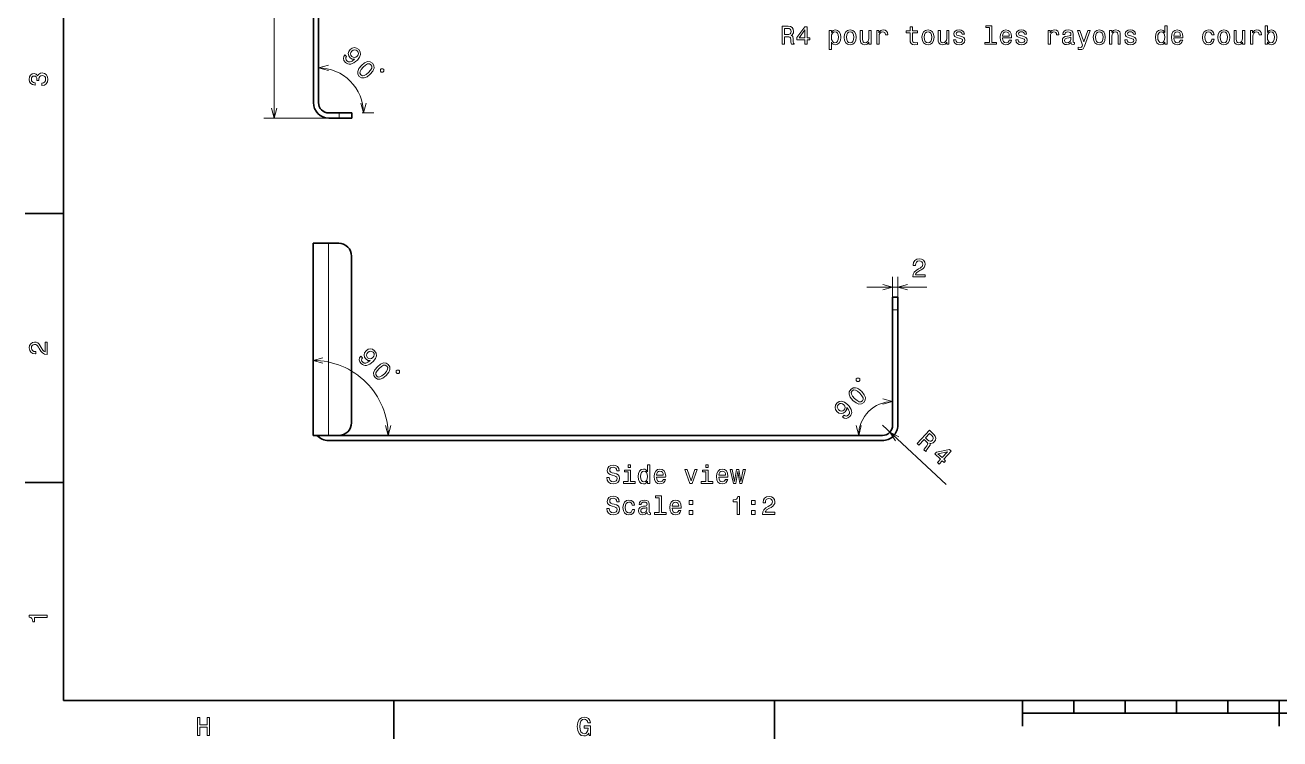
# Model space of a CAD drawing. Extents: x 0 to 594, y 0 to 420.
# Drawn here: x 2.5 to 247.2, y 2.5 to 141.8 of the extents above; entities that cross this region are included whole.
import ezdxf

# ---------------------------------------------------------------- set-up
doc = ezdxf.new("R2010")
doc.units = 0

msp = doc.modelspace()

# ---------------------------------------------------------------- linework, layer by layer
at = {"color": 7, "lineweight": 35}
for p, q in [((10, 410), (10, 10)), ((58.709198, 229.122177), (58.709198, 126.622177)), ((59.709198, 126.622177), (59.709198, 229.122177)), ((58.647415, 99.193344), (58.647415, 61.693348)), ((66.147415, 96.693344), (66.147415, 64.193344)), ((171.647415, 86.193344), (171.647415, 63.693348)), ((172.647415, 63.693348), (172.647415, 86.193344)), ((63.655769, 61.693348), (169.647415, 61.693348)), ((61.647415, 60.693348), (169.647415, 60.693348)), ((10, 10), (584, 10)), ((197, 7.5), (397, 7.5))]:
    msp.add_line(p, q, dxfattribs=at)
at = {"color": 7, "lineweight": 13}
for p, q in [((51.057899, 123.622177), (51.057899, 232.122177)), ((61.647415, 99.193344), (61.647415, 61.693348))]:
    msp.add_line(p, q, dxfattribs=at)
at = {"color": 7, "lineweight": 13, "ltscale": 0.316282}
msp.add_line((61.709198, 123.622177), (49.057899, 123.622177), dxfattribs=at)
at = {"color": 7, "lineweight": 35, "ltscale": 0.05}
for p, q in [((61.709198, 124.622177), (63.709198, 124.622177)), ((63.709198, 123.622177), (61.709198, 123.622177)), ((63.647415, 99.193344), (61.647415, 99.193344)), ((63.647415, 61.693348), (61.647415, 61.693348))]:
    msp.add_line(p, q, dxfattribs=at)
at = {"color": 7, "lineweight": 35, "ltscale": 0.0625}
for p, q in [((63.709198, 124.622177), (66.209198, 124.622177)), ((63.709198, 123.622177), (66.209198, 123.622177)), ((171.647415, 86.193344), (171.647415, 88.693344)), ((172.647415, 86.193344), (172.647415, 88.693344)), ((207, 10), (207, 7.5)), ((217, 10), (217, 7.5)), ((227, 10), (227, 7.5)), ((237, 10), (237, 7.5))]:
    msp.add_line(p, q, dxfattribs=at)
at = {"color": 7, "lineweight": 13, "ltscale": 0.025}
for p, q in [((63.709198, 123.622177), (63.709198, 124.622177)), ((172.647415, 86.193344), (171.647415, 86.193344))]:
    msp.add_line(p, q, dxfattribs=at)
at = {"color": 7, "lineweight": 35, "ltscale": 0.025}
for p, q in [((66.209198, 123.622177), (66.209198, 124.622177)), ((172.647415, 88.693344), (171.647415, 88.693344))]:
    msp.add_line(p, q, dxfattribs=at)
at = {"color": 7, "lineweight": 13, "ltscale": 0.056814}
msp.add_line((68.209198, 124.622177), (70.481766, 124.622177), dxfattribs=at)
at = {"color": 7, "lineweight": 35, "ltscale": 0.1875}
for p, q in [((10, 105), (2.5, 105)), ((10, 52.5), (2.5, 52.5)), ((74.400002, 10), (74.400002, 2.5)), ((148.600006, 10), (148.600006, 2.5))]:
    msp.add_line(p, q, dxfattribs=at)
at = {"color": 7, "lineweight": 35, "ltscale": 0.075}
for p, q in [((58.647415, 99.193344), (61.647415, 99.193344)), ((58.647415, 61.693348), (61.647415, 61.693348))]:
    msp.add_line(p, q, dxfattribs=at)
at = {"color": 7, "lineweight": 13, "ltscale": 0.292215}
msp.add_line((166.647415, 90.630859), (178.336014, 90.630859), dxfattribs=at)
at = {"color": 7, "lineweight": 13, "ltscale": 0.110938}
for p, q in [((171.647415, 88.193344), (171.647415, 92.630859)), ((172.647415, 88.193344), (172.647415, 92.630859))]:
    msp.add_line(p, q, dxfattribs=at)
at = {"color": 7, "lineweight": 13, "ltscale": 0.425}
msp.add_line((169.647415, 63.693348), (182.114334, 52.135841), dxfattribs=at)
at = {"color": 7, "lineweight": 35, "ltscale": 0.125}
for p, q in [((197, 10), (197, 5)), ((247, 10), (247, 5))]:
    msp.add_line(p, q, dxfattribs=at)
at = {"color": 7, "lineweight": 13}
for points in [[(150.10257, 138.015549), (150.571594, 138.015549), (150.571594, 139.49321), (151.05069, 139.49321), (151.403717, 139.478088), (151.625626, 139.407486), (151.746658, 139.241058), (151.797089, 138.943497), (151.822311, 138.489609), (151.85257, 138.192062), (151.913086, 138.015549), (152.442627, 138.015549), (152.442627, 138.111374), (152.32663, 138.252579), (152.286285, 138.514832), (152.250992, 139.079666), (152.165253, 139.49826), (152.049255, 139.629379), (151.867706, 139.725204), (152.069427, 139.851288), (152.210632, 140.027802), (152.301422, 140.249695), (152.33168, 140.516983), (152.261078, 140.940628), (152.059341, 141.258347), (151.726486, 141.449982), (151.272598, 141.515549), (150.10257, 141.515549)], [(151.141479, 141.086868), (151.449112, 141.05661), (151.66597, 140.9608), (151.802139, 140.784286), (151.847534, 140.506897), (151.797089, 140.214401), (151.660934, 140.037888), (151.42894, 139.947098), (151.111221, 139.92189), (150.571594, 139.92189), (150.571594, 141.086868)], [(154.540604, 138.015549), (154.994507, 138.015549), (154.994507, 138.88298), (155.493774, 138.88298), (155.493774, 139.286438), (154.994507, 139.286438), (154.994507, 141.439896), (154.535568, 141.439896), (153.002426, 139.326782), (153.002426, 138.88298), (154.540604, 138.88298)], [(153.426056, 139.286438), (154.540604, 140.854889), (154.540604, 139.286438)], [(159.709915, 140.305176), (159.709915, 140.723755), (159.266113, 140.723755), (159.266113, 136.966553), (159.709915, 136.966553), (159.709915, 138.429092), (159.866257, 138.192062), (160.04277, 138.035721), (160.486572, 137.919724), (160.910202, 138.015549), (161.243057, 138.303009), (161.459915, 138.756897), (161.540604, 139.372177), (161.459915, 139.982407), (161.243057, 140.436295), (160.910202, 140.718719), (160.486572, 140.81958), (160.244507, 140.789322), (160.037735, 140.693497), (159.861221, 140.53212)], [(160.410934, 138.318146), (160.113373, 138.383698), (159.896515, 138.585434), (159.760345, 138.913239), (159.714966, 139.372177), (159.760345, 139.826065), (159.896515, 140.15387), (160.113373, 140.350555), (160.410934, 140.421173), (160.683258, 140.350555), (160.900116, 140.148834), (161.036285, 139.82103), (161.086716, 139.372177), (161.036285, 138.918289), (160.900116, 138.585434), (160.683258, 138.383698)], [(162.196228, 139.367126), (162.276917, 138.751862), (162.508911, 138.297974), (162.87706, 138.015549), (163.371307, 137.919724), (163.860489, 138.015549), (164.228653, 138.292923), (164.460632, 138.746811), (164.546371, 139.367126), (164.460632, 139.982407), (164.228653, 140.441345), (163.860489, 140.718719), (163.371307, 140.81958), (162.87706, 140.718719), (162.508911, 140.436295), (162.276917, 139.982407)], [(162.650116, 139.372177), (162.695511, 139.826065), (162.836716, 140.15387), (163.06366, 140.355606), (163.371307, 140.426208), (163.673889, 140.355606), (163.900848, 140.15892), (164.042053, 139.826065), (164.092484, 139.372177), (164.042053, 138.913239), (163.900848, 138.580383), (163.673889, 138.378662), (163.371307, 138.313095), (163.06366, 138.378662), (162.836716, 138.580383), (162.695511, 138.913239)], [(167.451279, 140.723755), (167.007477, 140.723755), (167.007477, 139.160355), (166.957031, 138.797256), (166.810791, 138.535004), (166.583832, 138.373611), (166.286285, 138.323181), (166.049255, 138.363525), (165.897964, 138.484573), (165.812225, 138.691345), (165.792053, 138.983841), (165.792053, 140.723755), (165.348251, 140.723755), (165.348251, 138.943497), (165.363373, 138.585434), (165.459198, 138.287888), (165.751709, 138.015549), (166.220734, 137.919724), (166.472885, 137.955032), (166.689743, 138.045807), (166.876343, 138.202148), (167.027649, 138.429092), (167.027649, 138.015549), (167.451279, 138.015549)], [(168.565826, 138.015549), (169.009628, 138.015549), (169.009628, 139.563812), (169.055023, 139.937012), (169.191193, 140.204315), (169.413086, 140.365692), (169.710632, 140.421173), (169.932541, 140.385864), (170.098969, 140.285004), (170.199829, 140.113525), (170.235138, 139.881546), (170.68399, 139.881546), (170.623459, 140.290039), (170.457031, 140.58255), (170.179657, 140.759064), (169.801422, 140.81958), (169.54422, 140.779236), (169.322311, 140.678375), (169.125626, 140.506897), (168.969284, 140.274918), (168.969284, 140.723755), (168.565826, 140.723755)], [(175.066544, 140.254745), (175.066544, 138.898117), (175.096802, 138.459351), (175.238022, 138.156754), (175.520432, 137.98024), (175.999542, 137.919724), (176.524048, 137.944946), (176.524048, 138.328232), (176.140747, 138.297974), (175.79277, 138.338318), (175.606171, 138.464401), (175.525482, 138.676208), (175.510345, 138.973755), (175.510345, 140.254745), (176.524048, 140.254745), (176.524048, 140.63298), (175.510345, 140.63298), (175.510345, 141.424774), (175.066544, 141.424774), (175.066544, 140.63298), (174.299973, 140.63298), (174.299973, 140.254745)], [(177.376343, 139.367126), (177.457031, 138.751862), (177.689026, 138.297974), (178.057175, 138.015549), (178.551422, 137.919724), (179.040604, 138.015549), (179.408768, 138.292923), (179.640747, 138.746811), (179.726486, 139.367126), (179.640747, 139.982407), (179.408768, 140.441345), (179.040604, 140.718719), (178.551422, 140.81958), (178.057175, 140.718719), (177.689026, 140.436295), (177.457031, 139.982407)], [(177.830231, 139.372177), (177.875626, 139.826065), (178.01683, 140.15387), (178.243774, 140.355606), (178.551422, 140.426208), (178.854004, 140.355606), (179.080963, 140.15892), (179.222168, 139.826065), (179.272598, 139.372177), (179.222168, 138.913239), (179.080963, 138.580383), (178.854004, 138.378662), (178.551422, 138.313095), (178.243774, 138.378662), (178.01683, 138.580383), (177.875626, 138.913239)], [(182.631378, 140.723755), (182.187592, 140.723755), (182.187592, 139.160355), (182.137146, 138.797256), (181.990906, 138.535004), (181.763947, 138.373611), (181.4664, 138.323181), (181.22937, 138.363525), (181.078079, 138.484573), (180.99234, 138.691345), (180.972168, 138.983841), (180.972168, 140.723755), (180.528366, 140.723755), (180.528366, 138.943497), (180.543488, 138.585434), (180.639313, 138.287888), (180.931824, 138.015549), (181.400833, 137.919724), (181.653, 137.955032), (181.869858, 138.045807), (182.056458, 138.202148), (182.207764, 138.429092), (182.207764, 138.015549), (182.631378, 138.015549)], [(184.905884, 139.594086), (184.477203, 139.694946), (184.159485, 139.810944), (184.053574, 140.047974), (184.083832, 140.214401), (184.189743, 140.335434), (184.361206, 140.411087), (184.608337, 140.441345), (184.845367, 140.411087), (185.031967, 140.320297), (185.153, 140.184143), (185.20343, 140.002579), (185.637146, 140.002579), (185.637146, 140.012665), (185.561493, 140.340469), (185.354736, 140.597687), (185.031967, 140.759064), (184.608337, 140.81958), (184.179657, 140.759064), (183.866974, 140.592636), (183.670288, 140.34552), (183.609772, 140.032837), (183.655167, 139.73024), (183.796371, 139.518433), (184.028351, 139.367126), (184.366257, 139.26123), (184.860489, 139.140182), (185.163086, 139.014114), (185.243774, 138.913239), (185.274033, 138.761948), (185.228653, 138.575348), (185.107605, 138.434143), (184.910919, 138.343353), (184.648682, 138.313095), (184.371307, 138.343353), (184.169571, 138.449265), (184.033401, 138.620743), (183.977936, 138.857773), (183.549255, 138.857773), (183.619858, 138.454315), (183.82663, 138.161804), (184.154449, 137.985291), (184.608337, 137.919724), (185.082397, 137.985291), (185.430374, 138.161804), (185.642197, 138.444229), (185.717834, 138.812378), (185.662369, 139.130096), (185.506027, 139.346954), (185.248825, 139.488174)], [(190.534119, 141.263382), (190.534119, 138.388748), (189.621307, 138.388748), (189.621307, 138.015549), (191.885712, 138.015549), (191.885712, 138.388748), (190.977936, 138.388748), (190.977936, 141.636581), (189.838165, 141.636581), (189.838165, 141.263382)], [(193.075912, 139.241058), (194.85112, 139.241058), (194.856171, 139.44783), (194.775482, 140.027802), (194.553574, 140.461517), (194.200546, 140.723755), (193.731537, 140.81958), (193.272598, 140.718719), (192.919571, 140.436295), (192.692627, 139.977371), (192.611938, 139.372177), (192.687576, 138.751862), (192.91452, 138.297974), (193.262512, 138.015549), (193.7164, 137.919724), (194.109772, 137.985291), (194.432541, 138.156754), (194.669571, 138.429092), (194.80574, 138.792206), (194.366974, 138.792206), (194.276199, 138.590469), (194.145081, 138.439178), (193.771881, 138.318146), (193.484406, 138.373611), (193.267548, 138.550125), (193.126343, 138.837601), (193.075912, 139.225922)], [(193.075912, 139.614258), (193.131378, 139.962234), (193.267548, 140.219437), (193.474319, 140.375778), (193.746658, 140.431259), (194.013947, 140.375778), (194.220718, 140.219437), (194.346802, 139.962234), (194.392181, 139.614258)], [(197.049973, 139.594086), (196.621292, 139.694946), (196.303574, 139.810944), (196.197662, 140.047974), (196.227921, 140.214401), (196.333832, 140.335434), (196.50531, 140.411087), (196.752411, 140.441345), (196.989456, 140.411087), (197.176056, 140.320297), (197.297089, 140.184143), (197.347519, 140.002579), (197.781235, 140.002579), (197.781235, 140.012665), (197.705597, 140.340469), (197.49881, 140.597687), (197.176056, 140.759064), (196.752411, 140.81958), (196.323746, 140.759064), (196.011063, 140.592636), (195.814377, 140.34552), (195.75386, 140.032837), (195.799255, 139.73024), (195.94046, 139.518433), (196.172455, 139.367126), (196.510345, 139.26123), (197.004578, 139.140182), (197.307175, 139.014114), (197.387863, 138.913239), (197.418121, 138.761948), (197.372742, 138.575348), (197.251709, 138.434143), (197.055023, 138.343353), (196.79277, 138.313095), (196.515381, 138.343353), (196.31366, 138.449265), (196.17749, 138.620743), (196.122009, 138.857773), (195.693344, 138.857773), (195.763947, 138.454315), (195.970718, 138.161804), (196.298523, 137.985291), (196.752411, 137.919724), (197.226486, 137.985291), (197.574463, 138.161804), (197.786285, 138.444229), (197.861938, 138.812378), (197.806458, 139.130096), (197.650116, 139.346954), (197.392914, 139.488174)], [(201.962067, 138.015549), (202.405884, 138.015549), (202.405884, 139.563812), (202.451263, 139.937012), (202.587433, 140.204315), (202.809326, 140.365692), (203.106888, 140.421173), (203.328796, 140.385864), (203.495209, 140.285004), (203.596069, 140.113525), (203.631378, 139.881546), (204.080231, 139.881546), (204.019714, 140.290039), (203.853287, 140.58255), (203.575897, 140.759064), (203.197662, 140.81958), (202.94046, 140.779236), (202.718552, 140.678375), (202.521866, 140.506897), (202.36554, 140.274918), (202.36554, 140.723755), (201.962067, 140.723755)], [(206.44046, 138.368576), (206.44046, 138.353439), (206.465668, 138.181976), (206.541321, 138.060944), (206.859039, 137.965118), (207.106171, 138.005463), (207.106171, 138.348404), (207.000259, 138.333267), (206.859039, 138.398834), (206.833832, 138.600571), (206.833832, 140.002579), (206.773315, 140.360657), (206.596802, 140.612808), (206.289154, 140.764114), (205.855438, 140.81958), (205.431808, 140.759064), (205.119141, 140.587601), (204.922455, 140.320297), (204.856888, 139.967285), (204.856888, 139.937012), (205.255295, 139.937012), (205.290604, 140.148834), (205.40155, 140.300125), (205.583115, 140.390915), (205.840317, 140.426208), (206.087433, 140.401001), (206.263947, 140.325348), (206.369858, 140.194229), (206.405151, 140.012665), (206.384979, 139.800858), (206.304291, 139.694946), (206.10257, 139.644516), (205.724319, 139.604172), (205.290604, 139.513382), (204.982971, 139.352005), (204.801407, 139.099838), (204.745941, 138.726639), (204.796371, 138.393784), (204.952698, 138.146667), (205.204865, 137.990326), (205.552856, 137.93486), (206.021866, 138.040771)], [(209.688293, 140.723755), (208.911636, 138.494659), (208.150116, 140.723755), (207.665955, 140.723755), (208.694778, 137.864258), (208.604004, 137.612091), (208.462799, 137.440628), (208.225769, 137.385147), (207.817261, 137.435577), (207.817261, 137.006897), (208.245941, 136.966553), (208.553574, 137.006897), (208.770432, 137.13298), (208.926773, 137.349838), (209.062927, 137.667572), (210.162354, 140.723755)], [(210.772583, 139.367126), (210.853271, 138.751862), (211.085266, 138.297974), (211.45343, 138.015549), (211.947662, 137.919724), (212.436859, 138.015549), (212.805008, 138.292923), (213.037003, 138.746811), (213.122742, 139.367126), (213.037003, 139.982407), (212.805008, 140.441345), (212.436859, 140.718719), (211.947662, 140.81958), (211.45343, 140.718719), (211.085266, 140.436295), (210.853271, 139.982407)], [(211.226471, 139.372177), (211.271866, 139.826065), (211.413086, 140.15387), (211.640015, 140.355606), (211.947662, 140.426208), (212.250259, 140.355606), (212.477203, 140.15892), (212.618408, 139.826065), (212.668839, 139.372177), (212.618408, 138.913239), (212.477203, 138.580383), (212.250259, 138.378662), (211.947662, 138.313095), (211.640015, 138.378662), (211.413086, 138.580383), (211.271866, 138.913239)], [(213.939728, 138.015549), (214.383545, 138.015549), (214.383545, 139.578949), (214.428925, 139.937012), (214.57518, 140.199265), (214.802124, 140.360657), (215.104721, 140.421173), (215.346802, 140.370743), (215.498093, 140.234573), (215.57373, 140.007629), (215.598953, 139.705032), (215.598953, 138.015549), (216.042755, 138.015549), (216.042755, 139.795807), (216.022583, 140.15387), (215.931808, 140.451431), (215.634262, 140.723755), (215.170288, 140.81958), (214.913086, 140.784286), (214.696228, 140.688461), (214.509613, 140.527069), (214.363373, 140.310211), (214.363373, 140.723755), (213.939728, 140.723755)], [(218.302124, 139.594086), (217.873444, 139.694946), (217.555725, 139.810944), (217.449829, 140.047974), (217.480072, 140.214401), (217.585999, 140.335434), (217.757446, 140.411087), (218.004578, 140.441345), (218.241608, 140.411087), (218.428207, 140.320297), (218.549255, 140.184143), (218.59967, 140.002579), (219.033386, 140.002579), (219.033386, 140.012665), (218.957748, 140.340469), (218.750977, 140.597687), (218.428207, 140.759064), (218.004578, 140.81958), (217.575897, 140.759064), (217.263214, 140.592636), (217.066528, 140.34552), (217.006012, 140.032837), (217.051407, 139.73024), (217.192627, 139.518433), (217.424606, 139.367126), (217.762497, 139.26123), (218.256744, 139.140182), (218.559326, 139.014114), (218.640015, 138.913239), (218.670288, 138.761948), (218.624893, 138.575348), (218.503845, 138.434143), (218.307159, 138.343353), (218.044922, 138.313095), (217.767548, 138.343353), (217.565811, 138.449265), (217.429657, 138.620743), (217.374176, 138.857773), (216.945496, 138.857773), (217.016113, 138.454315), (217.22287, 138.161804), (217.55069, 137.985291), (218.004578, 137.919724), (218.478638, 137.985291), (218.82663, 138.161804), (219.038437, 138.444229), (219.114075, 138.812378), (219.058609, 139.130096), (218.902267, 139.346954), (218.645065, 139.488174)], [(224.712067, 138.434143), (224.712067, 138.015549), (225.155884, 138.015549), (225.155884, 141.636581), (224.717117, 141.636581), (224.717117, 140.310211), (224.379211, 140.693497), (224.172455, 140.784286), (223.935425, 140.81958), (223.506744, 140.718719), (223.173889, 140.436295), (222.957031, 139.982407), (222.881378, 139.372177), (222.957031, 138.761948), (223.173889, 138.303009), (223.506744, 138.015549), (223.935425, 137.919724), (224.172455, 137.955032), (224.384262, 138.045807)], [(224.011063, 140.421173), (224.303574, 140.350555), (224.525482, 140.15387), (224.656601, 139.826065), (224.707031, 139.372177), (224.656601, 138.913239), (224.525482, 138.585434), (224.303574, 138.383698), (224.011063, 138.318146), (223.733688, 138.383698), (223.521881, 138.585434), (223.380661, 138.918289), (223.335266, 139.372177), (223.380661, 139.82103), (223.521881, 140.148834), (223.733688, 140.350555)], [(226.472168, 139.241058), (228.247375, 139.241058), (228.252426, 139.44783), (228.171722, 140.027802), (227.949829, 140.461517), (227.596802, 140.723755), (227.127777, 140.81958), (226.668854, 140.718719), (226.315826, 140.436295), (226.088867, 139.977371), (226.008179, 139.372177), (226.083832, 138.751862), (226.310791, 138.297974), (226.658752, 138.015549), (227.112656, 137.919724), (227.506027, 137.985291), (227.828796, 138.156754), (228.065826, 138.429092), (228.201996, 138.792206), (227.763229, 138.792206), (227.672455, 138.590469), (227.541321, 138.439178), (227.168121, 138.318146), (226.880676, 138.373611), (226.663803, 138.550125), (226.522598, 138.837601), (226.472168, 139.225922)], [(226.472168, 139.614258), (226.527649, 139.962234), (226.663803, 140.219437), (226.870575, 140.375778), (227.142914, 140.431259), (227.410202, 140.375778), (227.616974, 140.219437), (227.743057, 139.962234), (227.788452, 139.614258)], [(233.880676, 139.826065), (234.319427, 139.826065), (234.228653, 140.229523), (234.011795, 140.547256), (233.673889, 140.743942), (233.235138, 140.81958), (232.750977, 140.718719), (232.382843, 140.436295), (232.150848, 139.977371), (232.07016, 139.362091), (232.145798, 138.751862), (232.372742, 138.297974), (232.730804, 138.015549), (233.220001, 137.919724), (233.653717, 137.995377), (233.991623, 138.207184), (234.223602, 138.540039), (234.324478, 138.983841), (233.900848, 138.983841), (233.825195, 138.701431), (233.68399, 138.489609), (233.482254, 138.35849), (233.235138, 138.318146), (232.92749, 138.383698), (232.705597, 138.585434), (232.569427, 138.913239), (232.524048, 139.377228), (232.569427, 139.831116), (232.710632, 140.15892), (232.937592, 140.360657), (233.235138, 140.431259), (233.497375, 140.385864), (233.694061, 140.269867), (233.825195, 140.078232)], [(235.060791, 139.367126), (235.141479, 138.751862), (235.373474, 138.297974), (235.741623, 138.015549), (236.23587, 137.919724), (236.725052, 138.015549), (237.093201, 138.292923), (237.325195, 138.746811), (237.410934, 139.367126), (237.325195, 139.982407), (237.093201, 140.441345), (236.725052, 140.718719), (236.23587, 140.81958), (235.741623, 140.718719), (235.373474, 140.436295), (235.141479, 139.982407)], [(235.514679, 139.372177), (235.560059, 139.826065), (235.701279, 140.15387), (235.928223, 140.355606), (236.23587, 140.426208), (236.538452, 140.355606), (236.765411, 140.15892), (236.906616, 139.826065), (236.957047, 139.372177), (236.906616, 138.913239), (236.765411, 138.580383), (236.538452, 138.378662), (236.23587, 138.313095), (235.928223, 138.378662), (235.701279, 138.580383), (235.560059, 138.913239)], [(240.315826, 140.723755), (239.87204, 140.723755), (239.87204, 139.160355), (239.821594, 138.797256), (239.675354, 138.535004), (239.448395, 138.373611), (239.150848, 138.323181), (238.913818, 138.363525), (238.762512, 138.484573), (238.676788, 138.691345), (238.656616, 138.983841), (238.656616, 140.723755), (238.212799, 140.723755), (238.212799, 138.943497), (238.227936, 138.585434), (238.323761, 138.287888), (238.616272, 138.015549), (239.085297, 137.919724), (239.337448, 137.955032), (239.554306, 138.045807), (239.740906, 138.202148), (239.892212, 138.429092), (239.892212, 138.015549), (240.315826, 138.015549)], [(241.430389, 138.015549), (241.874207, 138.015549), (241.874207, 139.563812), (241.919586, 139.937012), (242.055756, 140.204315), (242.277649, 140.365692), (242.575195, 140.421173), (242.797104, 140.385864), (242.963531, 140.285004), (243.064392, 140.113525), (243.099701, 139.881546), (243.548553, 139.881546), (243.488037, 140.290039), (243.321594, 140.58255), (243.04422, 140.759064), (242.665985, 140.81958), (242.408783, 140.779236), (242.186874, 140.678375), (241.990189, 140.506897), (241.833847, 140.274918), (241.833847, 140.723755), (241.430389, 140.723755)], [(244.718582, 138.434143), (245.046387, 138.045807), (245.495239, 137.919724), (245.918869, 138.015549), (246.256775, 138.303009), (246.468582, 138.761948), (246.549271, 139.372177), (246.468582, 139.982407), (246.251709, 140.436295), (245.918869, 140.718719), (245.495239, 140.81958), (245.051422, 140.688461), (244.869873, 140.527069), (244.718582, 140.310211), (244.718582, 141.636581), (244.27478, 141.636581), (244.27478, 138.015549), (244.718582, 138.015549)], [(246.095383, 139.372177), (246.044952, 138.918289), (245.908783, 138.585434), (245.691925, 138.383698), (245.419586, 138.318146), (245.12204, 138.383698), (244.905182, 138.585434), (244.769012, 138.913239), (244.723633, 139.372177), (244.769012, 139.826065), (244.905182, 140.15387), (245.12204, 140.350555), (245.419586, 140.421173), (245.691925, 140.350555), (245.908783, 140.148834), (246.044952, 139.82103)], [(64.855728, 135.937103), (64.627495, 135.601898), (64.563309, 135.231018), (64.670288, 134.853012), (64.941315, 134.482132), (65.176674, 134.296692), (65.429871, 134.171875), (65.70089, 134.121948), (65.993317, 134.143356), (66.296432, 134.232513), (66.617378, 134.396545), (66.941895, 134.628357), (67.280678, 134.931458), (67.72287, 135.494904), (67.915443, 136.036957), (67.858383, 136.536209), (67.555267, 136.996246), (67.141602, 137.281525), (66.706535, 137.374237), (66.271469, 137.281525), (65.882767, 137.006927), (65.597473, 136.607529), (65.504761, 136.179596), (65.590347, 135.76593), (65.854233, 135.39505), (66.257202, 135.127594), (66.717232, 135.081238), (66.264336, 134.742462), (65.8685, 134.57486), (65.526154, 134.581985), (65.233734, 134.767426), (65.073257, 134.977814), (65.016205, 135.191788), (65.051865, 135.405762), (65.183807, 135.609024)], [(206.39003, 138.963669), (206.329498, 138.701431), (206.168121, 138.499695), (205.926056, 138.368576), (205.628494, 138.323181), (205.436859, 138.348404), (205.30069, 138.429092), (205.214951, 138.570297), (205.189743, 138.766983), (205.209915, 138.943497), (205.290604, 139.06958), (205.613373, 139.2108), (206.021866, 139.271317), (206.39003, 139.392349)], [(66.232239, 136.664581), (66.488998, 136.850037), (66.763588, 136.924911), (67.031052, 136.878555), (67.273544, 136.714508), (67.444717, 136.46489), (67.494644, 136.193863), (67.423317, 135.922852), (67.241447, 135.662506), (66.977554, 135.477081), (66.710098, 135.409332), (66.442642, 135.46994), (66.189445, 135.651825), (66.028976, 135.883606), (65.97905, 136.140381), (66.043236, 136.404266)], [(68.08947, 133.89444), (67.583084, 133.281067), (67.351288, 132.71405), (67.376251, 132.204102), (67.668671, 131.754776), (68.114433, 131.465927), (68.624382, 131.440964), (69.187828, 131.676331), (69.804764, 132.179138), (70.304016, 132.792511), (70.457359, 133.08136), (70.542946, 133.359528), (70.517982, 133.869476), (70.232697, 134.318817), (69.7798, 134.607666), (69.266281, 134.629059), (68.699272, 134.397263)], [(5.73379, 129.979111), (5.769093, 129.979111), (6.253242, 130.059799), (6.616354, 130.296829), (6.848343, 130.670029), (6.934078, 131.164276), (6.848343, 131.688766), (6.626441, 132.082138), (6.273415, 132.334305), (5.819525, 132.425079), (5.521974, 132.384735), (5.279899, 132.273788), (5.0933, 132.092224), (4.957133, 131.850143), (4.684798, 132.177963), (4.251081, 132.293961), (3.857709, 132.218307), (3.560158, 132.00145), (3.373559, 131.648422), (3.307997, 131.164276), (3.388689, 130.710388), (3.610591, 130.362396), (3.963617, 130.135452), (4.432637, 130.059799), (4.46794, 130.059799), (4.46794, 130.508652), (4.145173, 130.548996), (3.913184, 130.680115), (3.771974, 130.891937), (3.721542, 131.189484), (3.761888, 131.451736), (3.867795, 131.643372), (4.039265, 131.759369), (4.271254, 131.804764), (4.518372, 131.759369), (4.684798, 131.638336), (4.785663, 131.426514), (4.815922, 131.139053), (4.810879, 130.942368), (5.209294, 130.942368), (5.199208, 131.189484), (5.244596, 131.507217), (5.365634, 131.744247), (5.56232, 131.885452), (5.819525, 131.935883), (6.112032, 131.880417), (6.328891, 131.734161), (6.465058, 131.502167), (6.510447, 131.194534), (6.460014, 130.876801), (6.308718, 130.644821), (6.066643, 130.498566), (5.73379, 130.443085)], [(68.431816, 133.552094), (68.891846, 133.955063), (69.291245, 134.176163), (69.633591, 134.197556), (69.936707, 134.022827), (70.10788, 133.723267), (70.086487, 133.38092), (69.865387, 132.981522), (69.462418, 132.521484), (68.998825, 132.11496), (68.599419, 131.89386), (68.25708, 131.872467), (67.96109, 132.047211), (67.782784, 132.346756), (67.804184, 132.689087), (68.025276, 133.088501)], [(71.783234, 132.732605), (71.948227, 132.567627), (72.278206, 132.567627), (72.443199, 132.732605), (72.443199, 133.062592), (72.278206, 133.227585), (71.948227, 133.227585), (71.783234, 133.062592)], [(175.587448, 92.630859), (177.993073, 92.630859), (177.993073, 93.064583), (176.091766, 93.064583), (176.197678, 93.301613), (176.379242, 93.498299), (176.939041, 93.856369), (177.236588, 94.00766), (177.569443, 94.224518), (177.806473, 94.476685), (177.942642, 94.774231), (177.993073, 95.112137), (177.907333, 95.535767), (177.670303, 95.868614), (177.30719, 96.080429), (176.838165, 96.156082), (176.354019, 96.070343), (175.98587, 95.833313), (175.74884, 95.45507), (175.668137, 94.955795), (175.668137, 94.885185), (176.127075, 94.885185), (176.127075, 94.925537), (176.17247, 95.268471), (176.308624, 95.52063), (176.525482, 95.682014), (176.812958, 95.737488), (177.105469, 95.687057), (177.322327, 95.560974), (177.463531, 95.364288), (177.513962, 95.117172), (177.478653, 94.885185), (177.382843, 94.688499), (177.221451, 94.517029), (176.999557, 94.365738), (176.701996, 94.204346), (176.207764, 93.89167), (175.859787, 93.558823), (175.653015, 93.155357), (175.587448, 92.645996)], [(6.833213, 77.519447), (6.833213, 79.925072), (6.399496, 79.925072), (6.399496, 78.023773), (6.162464, 78.129684), (5.965778, 78.311241), (5.607709, 78.871033), (5.456412, 79.168587), (5.239553, 79.501442), (4.987392, 79.738472), (4.689842, 79.874641), (4.351945, 79.925072), (3.928314, 79.839333), (3.595461, 79.602303), (3.383646, 79.239189), (3.307997, 78.770172), (3.393732, 78.286018), (3.630764, 77.91787), (4.009006, 77.680832), (4.508286, 77.600143), (4.578891, 77.600143), (4.578891, 78.059074), (4.538545, 78.059074), (4.195605, 78.104462), (3.943444, 78.240631), (3.782061, 78.457489), (3.726585, 78.744957), (3.777017, 79.03746), (3.903098, 79.254318), (4.099784, 79.395531), (4.346902, 79.445961), (4.578891, 79.41066), (4.775577, 79.314842), (4.947046, 79.153458), (5.098343, 78.931557), (5.259727, 78.634003), (5.572406, 78.139771), (5.90526, 77.791786), (6.308718, 77.585014), (6.818084, 77.519447)], [(67.945129, 77.159462), (67.716896, 76.824249), (67.65271, 76.453377), (67.759689, 76.075371), (68.030716, 75.704498), (68.266075, 75.519058), (68.519272, 75.394241), (68.790291, 75.344322), (69.082718, 75.365715), (69.385834, 75.454865), (69.706779, 75.618912), (70.031296, 75.850708), (70.370079, 76.153824), (70.812271, 76.71727), (71.004845, 77.259315), (70.947784, 77.758568), (70.644669, 78.218597), (70.231003, 78.503883), (69.795937, 78.596603), (69.36087, 78.503883), (68.972168, 78.229294), (68.686874, 77.829895), (68.594162, 77.401962), (68.679749, 76.988289), (68.943634, 76.617416), (69.346603, 76.34996), (69.806633, 76.303604), (69.353737, 75.964821), (68.957901, 75.797211), (68.615555, 75.804344), (68.323135, 75.989784), (68.162659, 76.20018), (68.105606, 76.414146), (68.141266, 76.628113), (68.273209, 76.831383)], [(69.32164, 77.886948), (69.5784, 78.072388), (69.852989, 78.147278), (70.120453, 78.100914), (70.362946, 77.936874), (70.534119, 77.687248), (70.584045, 77.416222), (70.512718, 77.145203), (70.330849, 76.884872), (70.066956, 76.69944), (69.7995, 76.631683), (69.532043, 76.692307), (69.278847, 76.874176), (69.118378, 77.105972), (69.068451, 77.362732), (69.132637, 77.626625)], [(71.178871, 75.116798), (70.672485, 74.503433), (70.440689, 73.936424), (70.465652, 73.426468), (70.758072, 72.977142), (71.203835, 72.688286), (71.713783, 72.663322), (72.277229, 72.898689), (72.894165, 73.401505), (73.393417, 74.014877), (73.546761, 74.303734), (73.632347, 74.581886), (73.607384, 75.091843), (73.322098, 75.541168), (72.869202, 75.830025), (72.355682, 75.851418), (71.788673, 75.619621)], [(71.521217, 74.77446), (71.981247, 75.177429), (72.380646, 75.398521), (72.722992, 75.419922), (73.026108, 75.245178), (73.197281, 74.945633), (73.175888, 74.603287), (72.954788, 74.20388), (72.551819, 73.743851), (72.088226, 73.337318), (71.68882, 73.116219), (71.346481, 73.094826), (71.050491, 73.269562), (70.872185, 73.569115), (70.893585, 73.911461), (71.114677, 74.31086)], [(74.872643, 73.954964), (75.037636, 73.789978), (75.367615, 73.789978), (75.532608, 73.954964), (75.532608, 74.28495), (75.367615, 74.449944), (75.037636, 74.449944), (74.872643, 74.28495)], [(163.898636, 68.550133), (164.512009, 68.043747), (165.07901, 67.811951), (165.588959, 67.836914), (166.0383, 68.129333), (166.327148, 68.575096), (166.352112, 69.085045), (166.116745, 69.648491), (165.613922, 70.265427), (165.000565, 70.764679), (164.7117, 70.918022), (164.433548, 71.003609), (163.923599, 70.978645), (163.474274, 70.693359), (163.18541, 70.240463), (163.164017, 69.726944), (163.395813, 69.159935)], [(165.060471, 72.243896), (165.225464, 72.40889), (165.225464, 72.738869), (165.060471, 72.903862), (164.730484, 72.903862), (164.565491, 72.738869), (164.565491, 72.40889), (164.730484, 72.243896)], [(164.240982, 68.892479), (163.838013, 69.352501), (163.616913, 69.751907), (163.59552, 70.094254), (163.770248, 70.397369), (164.069809, 70.568542), (164.412155, 70.54715), (164.811554, 70.32605), (165.271576, 69.92308), (165.678116, 69.459488), (165.899216, 69.060081), (165.920609, 68.717735), (165.745865, 68.421753), (165.44632, 68.243446), (165.103973, 68.264839), (164.704575, 68.485939)], [(161.855972, 65.316391), (162.191177, 65.088158), (162.562057, 65.023972), (162.940063, 65.130951), (163.310944, 65.401978), (163.496368, 65.637337), (163.621185, 65.890533), (163.671112, 66.16156), (163.649719, 66.453979), (163.560562, 66.757095), (163.39653, 67.078041), (163.164734, 67.402557), (162.861603, 67.741341), (162.298172, 68.183533), (161.756119, 68.376106), (161.256866, 68.319046), (160.796844, 68.01593), (160.511551, 67.602264), (160.418823, 67.167198), (160.511551, 66.732132), (160.786133, 66.34343), (161.185547, 66.058136), (161.61348, 65.965424), (162.027145, 66.05101), (162.39801, 66.314896), (162.665482, 66.717865), (162.711838, 67.177895), (163.050613, 66.724998), (163.218216, 66.329163), (163.21109, 65.986816), (163.02565, 65.694397), (162.815247, 65.53392), (162.601288, 65.476868), (162.387314, 65.512527), (162.184052, 65.64447)], [(161.128479, 66.692902), (160.943054, 66.949661), (160.868164, 67.224251), (160.91452, 67.491714), (161.078552, 67.734207), (161.328186, 67.90538), (161.599213, 67.955307), (161.870239, 67.88398), (162.130554, 67.70211), (162.315994, 67.438217), (162.383759, 67.170761), (162.323135, 66.903305), (162.141251, 66.650116), (161.909454, 66.489639), (161.652695, 66.439713), (161.388809, 66.503899)], [(176.429031, 60.133636), (176.772995, 59.81477), (177.777588, 60.898415), (178.128937, 60.572689), (178.377548, 60.32159), (178.492279, 60.11895), (178.467896, 59.914616), (178.302582, 59.662121), (178.012497, 59.312119), (177.832397, 59.073338), (177.756775, 58.902748), (178.145111, 58.54274), (178.210251, 58.61301), (178.221191, 58.795425), (178.369904, 59.015171), (178.728012, 59.4534), (178.949722, 59.818657), (178.953796, 59.993675), (178.885803, 60.187378), (179.119461, 60.142693), (179.343018, 60.176136), (179.560455, 60.277149), (179.764359, 60.452595), (180.000595, 60.811268), (180.068665, 61.181416), (179.954849, 61.548244), (179.666565, 61.904903), (178.808517, 62.700352)], [(179.278961, 61.679684), (179.483994, 61.448345), (179.577881, 61.23064), (179.557739, 61.008621), (179.402451, 60.774349), (179.166611, 60.594128), (178.946747, 60.557255), (178.714905, 60.648403), (178.464752, 60.845913), (178.069031, 61.21278), (178.861038, 62.06712)], [(180.417007, 56.436565), (180.749878, 56.127987), (181.3396, 56.764118), (181.70575, 56.424679), (181.980042, 56.720554), (181.613892, 57.059994), (183.077927, 58.639229), (182.741379, 58.951233), (180.180435, 58.443897), (179.878723, 58.118435), (181.006744, 57.072697)], [(180.463684, 58.126305), (182.347351, 58.518787), (181.281036, 57.368572)], [(116.368599, 53.491619), (115.90966, 53.491619), (116.010529, 52.957035), (116.262688, 52.563663), (116.651016, 52.326633), (117.175514, 52.240898), (117.694969, 52.32159), (118.083298, 52.543491), (118.330414, 52.891476), (118.421188, 53.350407), (118.345543, 53.763954), (118.133728, 54.031242), (117.790787, 54.207756), (117.331856, 54.338882), (116.938484, 54.434704), (116.681274, 54.545654), (116.535027, 54.707035), (116.489632, 54.959198), (116.535027, 55.186142), (116.666145, 55.357613), (116.867874, 55.473606), (117.145256, 55.513954), (117.427673, 55.46352), (117.649574, 55.327354), (117.79583, 55.100407), (117.866432, 54.79277), (118.325371, 54.79277), (118.325371, 54.802856), (118.244675, 55.27692), (118.007645, 55.629948), (117.634445, 55.851849), (117.130127, 55.927498), (116.676231, 55.851849), (116.323204, 55.640034), (116.09626, 55.312225), (116.015572, 54.888592), (116.081131, 54.510349), (116.272774, 54.253147), (116.575371, 54.081676), (116.988914, 53.950554), (117.397415, 53.834557), (117.705055, 53.723606), (117.891655, 53.562225), (117.957214, 53.299976), (117.896698, 53.032684), (117.740356, 52.830956), (117.503326, 52.704876), (117.195686, 52.664528), (116.852745, 52.720005), (116.5905, 52.88139), (116.424072, 53.143635)], [(120.51413, 52.709919), (120.51413, 54.954155), (119.374359, 54.954155), (119.374359, 54.575912), (120.070328, 54.575912), (120.070328, 52.709919), (119.162544, 52.709919), (119.162544, 52.33672), (121.431999, 52.33672), (121.431999, 52.709919)], [(120.529259, 55.957756), (120.060242, 55.957756), (120.060242, 55.453434), (120.529259, 55.453434)], [(123.857788, 52.755306), (123.857788, 52.33672), (124.30159, 52.33672), (124.30159, 55.957756), (123.862831, 55.957756), (123.862831, 54.63139), (123.52494, 55.014675), (123.318161, 55.105453), (123.081131, 55.140755), (122.652458, 55.03989), (122.319603, 54.757469), (122.102745, 54.303577), (122.0271, 53.693348), (122.102745, 53.083118), (122.319603, 52.624184), (122.652458, 52.33672), (123.081131, 52.240898), (123.318161, 52.276199), (123.529984, 52.366978)], [(123.156784, 54.74234), (123.449287, 54.671734), (123.671188, 54.475048), (123.802315, 54.14724), (123.852745, 53.693348), (123.802315, 53.234413), (123.671188, 52.906605), (123.449287, 52.704876), (123.156784, 52.639313), (122.879402, 52.704876), (122.667587, 52.906605), (122.526375, 53.239456), (122.480988, 53.693348), (122.526375, 54.142197), (122.667587, 54.470005), (122.879402, 54.671734)], [(125.617874, 53.562225), (127.393097, 53.562225), (127.398132, 53.768997), (127.317444, 54.348969), (127.095543, 54.782684), (126.742516, 55.044933), (126.273499, 55.140755), (125.81456, 55.03989), (125.461533, 54.757469), (125.234589, 54.298534), (125.1539, 53.693348), (125.229546, 53.073032), (125.456497, 52.619141), (125.804474, 52.33672), (126.258369, 52.240898), (126.651741, 52.306461), (126.974503, 52.477928), (127.211533, 52.750263), (127.347702, 53.113377), (126.908943, 53.113377), (126.818161, 52.911648), (126.687042, 52.760349), (126.313843, 52.639313), (126.026375, 52.69479), (125.809517, 52.8713), (125.668312, 53.158764), (125.617874, 53.547092)], [(125.617874, 53.935421), (125.673355, 54.283405), (125.809517, 54.540611), (126.016289, 54.696949), (126.288628, 54.752426), (126.555916, 54.696949), (126.762688, 54.540611), (126.888771, 54.283405), (126.934158, 53.935421)], [(132.113556, 52.33672), (132.582581, 52.33672), (133.571045, 55.044933), (133.112122, 55.044933), (132.350586, 52.861214), (131.573929, 55.044933), (131.109955, 55.044933)], [(135.694244, 52.709919), (135.694244, 54.954155), (134.554474, 54.954155), (134.554474, 54.575912), (135.250443, 54.575912), (135.250443, 52.709919), (134.342667, 52.709919), (134.342667, 52.33672), (136.612122, 52.33672), (136.612122, 52.709919)], [(135.709381, 55.957756), (135.240356, 55.957756), (135.240356, 55.453434), (135.709381, 55.453434)], [(137.761963, 53.562225), (139.537186, 53.562225), (139.542236, 53.768997), (139.461533, 54.348969), (139.239639, 54.782684), (138.886612, 55.044933), (138.417587, 55.140755), (137.958649, 55.03989), (137.605637, 54.757469), (137.378693, 54.298534), (137.297989, 53.693348), (137.373642, 53.073032), (137.600586, 52.619141), (137.948578, 52.33672), (138.402466, 52.240898), (138.795837, 52.306461), (139.118591, 52.477928), (139.355637, 52.750263), (139.491791, 53.113377), (139.05304, 53.113377), (138.96225, 52.911648), (138.831131, 52.760349), (138.457932, 52.639313), (138.170471, 52.69479), (137.953613, 52.8713), (137.812408, 53.158764), (137.761963, 53.547092)], [(137.761963, 53.935421), (137.817444, 54.283405), (137.953613, 54.540611), (138.160385, 54.696949), (138.432724, 54.752426), (138.700012, 54.696949), (138.906784, 54.540611), (139.032867, 54.283405), (139.078247, 53.935421)], [(141.050156, 52.33672), (141.453613, 54.636433), (141.857071, 52.33672), (142.280701, 52.33672), (142.946411, 55.044933), (142.517731, 55.044933), (142.068878, 52.74522), (141.670471, 55.044933), (141.231705, 55.044933), (140.833298, 52.74522), (140.384445, 55.044933), (139.960815, 55.044933), (140.626526, 52.33672)], [(116.368599, 47.44479), (115.90966, 47.44479), (116.010529, 46.910206), (116.262688, 46.516834), (116.651016, 46.279804), (117.175514, 46.194069), (117.694969, 46.274761), (118.083298, 46.496662), (118.330414, 46.844646), (118.421188, 47.303577), (118.345543, 47.717125), (118.133728, 47.984413), (117.790787, 48.160927), (117.331856, 48.292053), (116.938484, 48.387875), (116.681274, 48.498825), (116.535027, 48.660206), (116.489632, 48.912369), (116.535027, 49.139313), (116.666145, 49.310783), (116.867874, 49.426777), (117.145256, 49.467125), (117.427673, 49.416691), (117.649574, 49.280525), (117.79583, 49.053577), (117.866432, 48.745941), (118.325371, 48.745941), (118.325371, 48.756027), (118.244675, 49.230091), (118.007645, 49.583118), (117.634445, 49.805019), (117.130127, 49.880669), (116.676231, 49.805019), (116.323204, 49.593204), (116.09626, 49.265396), (116.015572, 48.841763), (116.081131, 48.46352), (116.272774, 48.206318), (116.575371, 48.034847), (116.988914, 47.903725), (117.397415, 47.787727), (117.705055, 47.676777), (117.891655, 47.515396), (117.957214, 47.253147), (117.896698, 46.985855), (117.740356, 46.784126), (117.503326, 46.658047), (117.195686, 46.617699), (116.852745, 46.673176), (116.5905, 46.83456), (116.424072, 47.096806)], [(120.882286, 48.10041), (121.321045, 48.10041), (121.23027, 48.503868), (121.013412, 48.82159), (120.675514, 49.018276), (120.236755, 49.093925), (119.752602, 48.993061), (119.384445, 48.71064), (119.152458, 48.251705), (119.07177, 47.636433), (119.147415, 47.026203), (119.374359, 46.572311), (119.73243, 46.28989), (120.221626, 46.194069), (120.655342, 46.269718), (120.99324, 46.481533), (121.225227, 46.814384), (121.326088, 47.25819), (120.902458, 47.25819), (120.826813, 46.975769), (120.6856, 46.763954), (120.483871, 46.632832), (120.236755, 46.592484), (119.929115, 46.658047), (119.707214, 46.859776), (119.571045, 47.187584), (119.525658, 47.651562), (119.571045, 48.105453), (119.712257, 48.433262), (119.939201, 48.634991), (120.236755, 48.705597), (120.499001, 48.660206), (120.695686, 48.544212), (120.826813, 48.35257)], [(123.802315, 46.642918), (123.802315, 46.627785), (123.82753, 46.456318), (123.903183, 46.335278), (124.220901, 46.239456), (124.468018, 46.279804), (124.468018, 46.622742), (124.362114, 46.607613), (124.220901, 46.673176), (124.195686, 46.874905), (124.195686, 48.27692), (124.13517, 48.634991), (123.958656, 48.887154), (123.651016, 49.038448), (123.2173, 49.093925), (122.793671, 49.033405), (122.480988, 48.861935), (122.284302, 48.594646), (122.218742, 48.241619), (122.218742, 48.211361), (122.617157, 48.211361), (122.652458, 48.423176), (122.763412, 48.574471), (122.944969, 48.665249), (123.202171, 48.700554), (123.449287, 48.675339), (123.625801, 48.599689), (123.731712, 48.468563), (123.767014, 48.28701), (123.746841, 48.075191), (123.666145, 47.969284), (123.464417, 47.918854), (123.086174, 47.878506), (122.652458, 47.787727), (122.344818, 47.626347), (122.163269, 47.374184), (122.107788, 47.000984), (122.158218, 46.668133), (122.31456, 46.421013), (122.566727, 46.264675), (122.914703, 46.209198), (123.383728, 46.315105)], [(126.112114, 49.537727), (126.112114, 46.66309), (125.199287, 46.66309), (125.199287, 46.28989), (127.463699, 46.28989), (127.463699, 46.66309), (126.555916, 46.66309), (126.555916, 49.910927), (125.416145, 49.910927), (125.416145, 49.537727)], [(128.6539, 47.515396), (130.429123, 47.515396), (130.434158, 47.722168), (130.35347, 48.302139), (130.131561, 48.735855), (129.778534, 48.998104), (129.309525, 49.093925), (128.850586, 48.993061), (128.497559, 48.71064), (128.270615, 48.251705), (128.189926, 47.646519), (128.265564, 47.026203), (128.492523, 46.572311), (128.8405, 46.28989), (129.294388, 46.194069), (129.687759, 46.259632), (130.010529, 46.431099), (130.247559, 46.703434), (130.383728, 47.066547), (129.944962, 47.066547), (129.854187, 46.864819), (129.723068, 46.71352), (129.349869, 46.592484), (129.062408, 46.647961), (128.845535, 46.824471), (128.70433, 47.111935), (128.6539, 47.500263)], [(131.997559, 48.246662), (132.693527, 48.246662), (132.693527, 48.998104), (131.997559, 48.998104)], [(141.362839, 46.28989), (141.821762, 46.28989), (141.821762, 49.815105), (141.478821, 49.815105), (141.388046, 49.507469), (141.206497, 49.300697), (140.929108, 49.179661), (140.545837, 49.139313), (140.545837, 48.781246), (141.362839, 48.781246)], [(144.141647, 48.246662), (144.837616, 48.246662), (144.837616, 48.998104), (144.141647, 48.998104)], [(146.295105, 46.28989), (148.700729, 46.28989), (148.700729, 46.723606), (146.799438, 46.723606), (146.905334, 46.96064), (147.086899, 47.157326), (147.646698, 47.515396), (147.944244, 47.666691), (148.2771, 47.883549), (148.51413, 48.135712), (148.650299, 48.433262), (148.700729, 48.771156), (148.61499, 49.19479), (148.37796, 49.527641), (148.014847, 49.739456), (147.545837, 49.815105), (147.061676, 49.72937), (146.693527, 49.49234), (146.456497, 49.114098), (146.375793, 48.614819), (146.375793, 48.544212), (146.834732, 48.544212), (146.834732, 48.58456), (146.880127, 48.927498), (147.016296, 49.179661), (147.233154, 49.341042), (147.520615, 49.396519), (147.813126, 49.346085), (148.029984, 49.220005), (148.171188, 49.023319), (148.221619, 48.776203), (148.18631, 48.544212), (148.0905, 48.347527), (147.929108, 48.176056), (147.707214, 48.024761), (147.409668, 47.863377), (146.915421, 47.550697), (146.567444, 47.217846), (146.360672, 46.814384), (146.295105, 46.305019)], [(123.751884, 47.238018), (123.69136, 46.975769), (123.529984, 46.77404), (123.287903, 46.642918), (122.990356, 46.597527), (122.798714, 46.622742), (122.662544, 46.703434), (122.576813, 46.844646), (122.55159, 47.041332), (122.57177, 47.217846), (122.652458, 47.343925), (122.975227, 47.485134), (123.383728, 47.545654), (123.751884, 47.666691)], [(128.6539, 47.888592), (128.709381, 48.236576), (128.845535, 48.493782), (129.052307, 48.65012), (129.324646, 48.705597), (129.591934, 48.65012), (129.798706, 48.493782), (129.924789, 48.236576), (129.970184, 47.888592)], [(131.997559, 46.28989), (132.693527, 46.28989), (132.693527, 47.041332), (131.997559, 47.041332)], [(144.141647, 46.28989), (144.837616, 46.28989), (144.837616, 47.041332), (144.141647, 47.041332)], [(6.833213, 26.159222), (6.833213, 26.618156), (3.307997, 26.618156), (3.307997, 26.275217), (3.615634, 26.184439), (3.822406, 26.002882), (3.943444, 25.725506), (3.98379, 25.34222), (4.341859, 25.34222), (4.341859, 26.159222)], [(36.129971, 3.166787), (36.598988, 3.166787), (36.598988, 4.810879), (38.001007, 4.810879), (38.001007, 3.166787), (38.464985, 3.166787), (38.464985, 6.666787), (38.001007, 6.666787), (38.001007, 5.239553), (36.598988, 5.239553), (36.598988, 6.666787), (36.129971, 6.666787)], [(112.422913, 3.635807), (112.508644, 3.166787), (112.760803, 3.166787), (112.760803, 5.057997), (111.484871, 5.057997), (111.484871, 4.629323), (112.271614, 4.629323), (112.271614, 4.599063), (112.21109, 4.135087), (112.049713, 3.792147), (111.802589, 3.575288), (111.494957, 3.504683), (111.152016, 3.595461), (110.884727, 3.867795), (110.713257, 4.316643), (110.652733, 4.931916), (110.708214, 5.542147), (110.879684, 5.990994), (111.152016, 6.263329), (111.520172, 6.35915), (111.772331, 6.308718), (111.979103, 6.167507), (112.130402, 5.930475), (112.216141, 5.612752), (112.715416, 5.612752), (112.58429, 6.096902), (112.337173, 6.460014), (111.989189, 6.681916), (111.55043, 6.762608), (110.975502, 6.636527), (110.541786, 6.268372), (110.264404, 5.6884), (110.168587, 4.916787), (110.264404, 4.14013), (110.541786, 3.560158), (110.950287, 3.192003), (111.464699, 3.070965), (111.752159, 3.111311), (112.009361, 3.212176), (112.23127, 3.388689)]]:
    msp.add_lwpolyline(points, close=True, dxfattribs=at)
for points in [[(61.641052, 133.912384), (59.709198, 133.394745), (61.641052, 132.877106)], [(50.54026, 125.554031), (51.057899, 123.622177), (51.575539, 125.554031)], [(67.964127, 126.554031), (68.481766, 124.622177), (68.999405, 126.554031)], [(169.715561, 90.11322), (171.647415, 90.630859), (169.715561, 91.148499)], [(174.579269, 91.148499), (172.647415, 90.630859), (174.579269, 90.11322)], [(60.579269, 76.854225), (58.647415, 76.336586), (60.579269, 75.818947)], [(169.715561, 67.793747), (171.647415, 68.311386), (169.715561, 68.829025)], [(72.77301, 63.625198), (73.290649, 61.693348), (73.808289, 63.625198)], [(164.511734, 63.625198), (165.029373, 61.693348), (165.547012, 63.625198)], [(172.882751, 61.399876), (171.114105, 62.333641), (172.178909, 60.640656)]]:
    msp.add_lwpolyline(points, dxfattribs=at)
for centre, radius, start, end in [((59.709198, 124.622177), 8.772571, 0, 90.000003), ((58.647415, 61.693348), 14.643237, 0, 90.000003), ((171.647415, 61.693348), 6.61804, 90.000003, 180.000009)]:
    msp.add_arc(centre, radius, start, end, dxfattribs=at)
at = {"color": 7, "lineweight": 35}
for centre, radius, start, end in [((61.709198, 126.622177), 3, 180.000005, 269.999997), ((61.709198, 126.622177), 2, 180.000005, 269.999997), ((63.647415, 96.693344), 2.5, 360, 90.000003), ((63.647415, 64.193344), 2.5, 269.999997, 360), ((169.647415, 63.693348), 3, 269.999997, 0), ((169.647415, 63.693348), 2, 269.999997, 0), ((61.647415, 63.693348), 3, 221.81037, 269.999997)]:
    msp.add_arc(centre, radius, start, end, dxfattribs=at)

doc.saveas('drawing.dxf')
